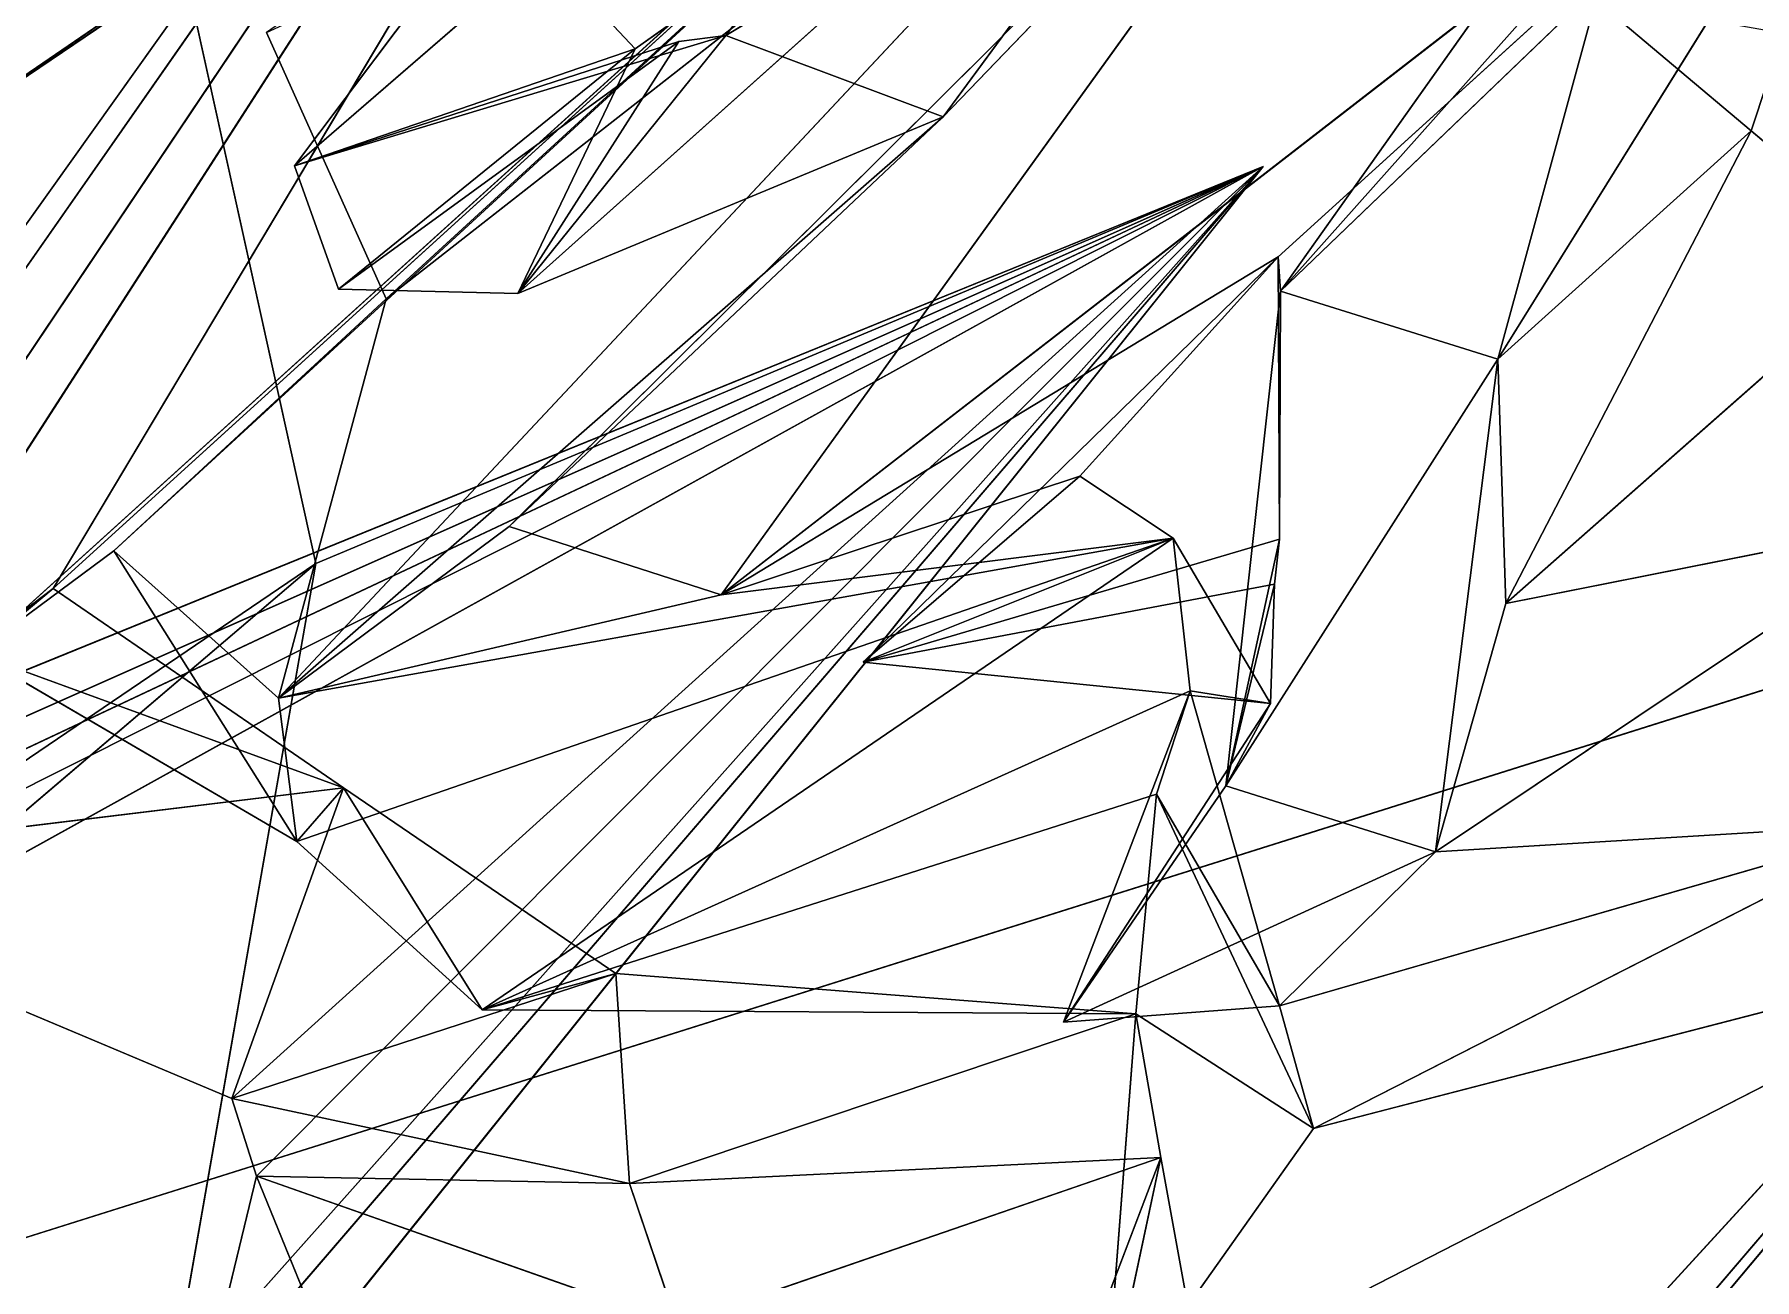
# Model space of a CAD drawing. Header units: metres. Extents: x -1625 to 2532, y -2992 to 3158.
# Drawn here: x -645.5 to -350, y -541 to -326.9 of the extents above; entities that cross this region are included whole.
import ezdxf

# ---------------------------------------------------------------- set-up
doc = ezdxf.new("R2010")
doc.units = ezdxf.units.M

msp = doc.modelspace()

# ---------------------------------------------------------------- linework, layer by layer
for p, q in [((-754.3924, -510.39792, -1826.8065), (-386.6817, 5.819992, -2182.8657)), ((-386.6817, 5.819992, -2182.8657), (-754.3924, -510.39792, -1826.8065)), ((-732.94684, -490.157, -1802.843), (-386.6817, 5.819992, -2182.8657)), ((-386.6817, 5.819992, -2182.8657), (-732.94684, -490.157, -1802.843)), ((-705.67596, -470.23233, -1766.3262), (-386.6817, 5.819992, -2182.8657)), ((-386.6817, 5.819992, -2182.8657), (-705.67596, -470.23233, -1766.3262)), ((-386.6817, 5.819992, -2182.8657), (-679.7692, -449.5497, -1846.6812)), ((-679.7692, -449.5497, -1846.6812), (-386.6817, 5.819992, -2182.8657)), ((-642.3112, -422.1806, -1799.8663), (-386.6817, 5.819992, -2182.8657)), ((-386.6817, 5.819992, -2182.8657), (-642.3112, -422.1806, -1799.8663)), ((-655.6849, -433.35483, -1724.5696), (-317.55072, -126.89401, -2204.5989)), ((-317.55072, -126.89401, -2204.5989), (-655.6849, -433.35483, -1724.5696)), ((-317.55072, -126.89401, -2204.5989), (-642.3112, -422.1806, -1799.8663)), ((-642.3112, -422.1806, -1799.8663), (-317.55072, -126.89401, -2204.5989)), ((-631.84503, -415.70422, -1709.3069), (-317.55072, -126.89401, -2204.5989)), ((-317.55072, -126.89401, -2204.5989), (-631.84503, -415.70422, -1709.3069)), ((-317.55072, -126.89401, -2204.5989), (-585.0822, -372.3759, -1746.974)), ((-585.0822, -372.3759, -1746.974), (-317.55072, -126.89401, -2204.5989)), ((-597.1761, -417.88934, -2135.6033), (-648.7154, -184.42957, -1774.6412)), ((-648.7154, -184.42957, -1774.6412), (-597.1761, -417.88934, -2135.6033)), ((-694.01764, -366.00903, -1536.6072), (-447.1667, -197.1784, -1937.3685)), ((-447.1667, -197.1784, -1937.3685), (-694.01764, -366.00903, -1536.6072)), ((-431.45068, -371.05356, -1647.1442), (-283.91467, -205.36885, -1836.0851)), ((-283.91467, -205.36885, -1836.0851), (-431.45068, -371.05356, -1647.1442)), ((-283.91467, -205.36885, -1836.0851), (-394.10004, -382.78897, -1628.9021)), ((-394.10004, -382.78897, -1628.9021), (-283.91467, -205.36885, -1836.0851)), ((-600.83826, -349.54257, -1611.453), (-436.16983, -206.97888, -1872.5095)), ((-436.16983, -206.97888, -1872.5095), (-600.83826, -349.54257, -1611.453)), ((-436.16983, -206.97888, -1872.5095), (-526.7453, -327.15753, -1677.7573)), ((-526.7453, -327.15753, -1677.7573), (-436.16983, -206.97888, -1872.5095)), ((-413.4378, -237.91306, -1944.9163), (-603.59, -441.02234, -1650.018)), ((-603.59, -441.02234, -1650.018), (-413.4378, -237.91306, -1944.9163)), ((-585.0822, -372.3759, -1746.974), (-413.4378, -237.91306, -1944.9163)), ((-413.4378, -237.91306, -1944.9163), (-585.0822, -372.3759, -1746.974)), ((-413.4378, -237.91306, -1944.9163), (-562.4452, -371.46835, -1642.3916)), ((-562.4452, -371.46835, -1642.3916), (-413.4378, -237.91306, -1944.9163)), ((-542.2812, -329.4244, -1697.8704), (-413.4378, -237.91306, -1944.9163)), ((-413.4378, -237.91306, -1944.9163), (-542.2812, -329.4244, -1697.8704)), ((-489.3775, -341.11002, -1741.177), (-413.4378, -237.91306, -1944.9163)), ((-413.4378, -237.91306, -1944.9163), (-489.3775, -341.11002, -1741.177)), ((-405.40753, -253.84174, -1804.47), (-563.9643, -411.52762, -1618.6436)), ((-563.9643, -411.52762, -1618.6436), (-405.40753, -253.84174, -1804.47)), ((-405.40753, -253.84174, -1804.47), (-563.9643, -411.52762, -1618.6436)), ((-563.9643, -411.52762, -1618.6436), (-405.40753, -253.84174, -1804.47)), ((-527.53107, -423.29745, -1627.8667), (-405.40753, -253.84174, -1804.47)), ((-405.40753, -253.84174, -1804.47), (-527.53107, -423.29745, -1627.8667)), ((-405.40753, -253.84174, -1804.47), (-526.7453, -327.15753, -1677.7573)), ((-526.7453, -327.15753, -1677.7573), (-405.40753, -253.84174, -1804.47)), ((-489.3775, -341.11002, -1741.177), (-405.40753, -253.84174, -1804.47)), ((-405.40753, -253.84174, -1804.47), (-489.3775, -341.11002, -1741.177)), ((-310.39355, -254.87238, -1877.9288), (-527.53107, -423.29745, -1627.8667)), ((-527.53107, -423.29745, -1627.8667), (-310.39355, -254.87238, -1877.9288)), ((-310.39355, -254.87238, -1877.9288), (-431.83252, -365.16562, -1716.0597)), ((-431.83252, -365.16562, -1716.0597), (-310.39355, -254.87238, -1877.9288)), ((-431.45068, -371.05356, -1647.1442), (-310.39355, -254.87238, -1877.9288)), ((-310.39355, -254.87238, -1877.9288), (-431.45068, -371.05356, -1647.1442)), ((-353.40308, -261.05545, -1774.5082), (-431.45068, -371.05356, -1647.1442)), ((-431.45068, -371.05356, -1647.1442), (-353.40308, -261.05545, -1774.5082)), ((-575.5809, -285.8658, -1697.5859), (-694.01764, -366.00903, -1536.6072)), ((-694.01764, -366.00903, -1536.6072), (-575.5809, -285.8658, -1697.5859)), ((-600.83826, -349.54257, -1611.453), (-566.4371, -303.76187, -1700.6316)), ((-566.4371, -303.76187, -1700.6316), (-600.83826, -349.54257, -1611.453)), ((-566.4371, -303.76187, -1700.6316), (-542.2812, -329.4244, -1697.8704)), ((-542.2812, -329.4244, -1697.8704), (-566.4371, -303.76187, -1700.6316)), ((-377.25336, -321.01263, -1578.1882), (-394.10004, -382.78897, -1628.9021)), ((-394.10004, -382.78897, -1628.9021), (-377.25336, -321.01263, -1578.1882)), ((-350.56592, -343.49997, -1572.2053), (-377.25336, -321.01263, -1578.1882)), ((-377.25336, -321.01263, -1578.1882), (-350.56592, -343.49997, -1572.2053)), ((-605.6639, -326.62503, -1737.384), (-585.0822, -372.3759, -1746.974)), ((-585.0822, -372.3759, -1746.974), (-605.6639, -326.62503, -1737.384)), ((-526.7453, -327.15753, -1677.7573), (-600.83826, -349.54257, -1611.453)), ((-600.83826, -349.54257, -1611.453), (-526.7453, -327.15753, -1677.7573)), ((-562.4452, -371.46835, -1642.3916), (-526.7453, -327.15753, -1677.7573)), ((-526.7453, -327.15753, -1677.7573), (-562.4452, -371.46835, -1642.3916)), ((-534.7751, -328.16327, -1692.3947), (-526.7453, -327.15753, -1677.7573)), ((-526.7453, -327.15753, -1677.7573), (-534.7751, -328.16327, -1692.3947)), ((-526.7453, -327.15753, -1677.7573), (-489.3775, -341.11002, -1741.177)), ((-489.3775, -341.11002, -1741.177), (-526.7453, -327.15753, -1677.7573)), ((-350.56592, -343.49997, -1572.2053), (-345.02612, -326.7191, -1560.2389)), ((-345.02612, -326.7191, -1560.2389), (-350.56592, -343.49997, -1572.2053)), ((-600.83826, -349.54257, -1611.453), (-534.7751, -328.16327, -1692.3947)), ((-534.7751, -328.16327, -1692.3947), (-600.83826, -349.54257, -1611.453)), ((-542.2812, -329.4244, -1697.8704), (-600.83826, -349.54257, -1611.453)), ((-600.83826, -349.54257, -1611.453), (-542.2812, -329.4244, -1697.8704)), ((-593.28436, -370.74667, -1608.2278), (-534.7751, -328.16327, -1692.3947)), ((-534.7751, -328.16327, -1692.3947), (-593.28436, -370.74667, -1608.2278)), ((-542.2812, -329.4244, -1697.8704), (-593.28436, -370.74667, -1608.2278)), ((-593.28436, -370.74667, -1608.2278), (-542.2812, -329.4244, -1697.8704)), ((-534.7751, -328.16327, -1692.3947), (-562.4452, -371.46835, -1642.3916)), ((-562.4452, -371.46835, -1642.3916), (-534.7751, -328.16327, -1692.3947)), ((-562.4452, -371.46835, -1642.3916), (-542.2812, -329.4244, -1697.8704)), ((-542.2812, -329.4244, -1697.8704), (-562.4452, -371.46835, -1642.3916)), ((-489.3775, -341.11002, -1741.177), (-603.59, -441.02234, -1650.018)), ((-603.59, -441.02234, -1650.018), (-489.3775, -341.11002, -1741.177)), ((-563.9643, -411.52762, -1618.6436), (-489.3775, -341.11002, -1741.177)), ((-489.3775, -341.11002, -1741.177), (-563.9643, -411.52762, -1618.6436)), ((-562.4452, -371.46835, -1642.3916), (-489.3775, -341.11002, -1741.177)), ((-489.3775, -341.11002, -1741.177), (-562.4452, -371.46835, -1642.3916)), ((-350.56592, -343.49997, -1572.2053), (-394.10004, -382.78897, -1628.9021)), ((-394.10004, -382.78897, -1628.9021), (-350.56592, -343.49997, -1572.2053)), ((-392.71173, -424.77994, -1550.5337), (-350.56592, -343.49997, -1572.2053)), ((-350.56592, -343.49997, -1572.2053), (-392.71173, -424.77994, -1550.5337)), ((-350.56592, -343.49997, -1572.2053), (-325.01053, -365.06387, -1566.4912)), ((-325.01053, -365.06387, -1566.4912), (-350.56592, -343.49997, -1572.2053)), ((-434.38934, -349.6583, -2184.3938), (-773.13336, -537.3729, -1825.5365)), ((-773.13336, -537.3729, -1825.5365), (-434.38934, -349.6583, -2184.3938)), ((-754.3924, -510.39792, -1826.8065), (-434.38934, -349.6583, -2184.3938)), ((-434.38934, -349.6583, -2184.3938), (-754.3924, -510.39792, -1826.8065)), ((-732.94684, -490.157, -1802.843), (-434.38934, -349.6583, -2184.3938)), ((-434.38934, -349.6583, -2184.3938), (-732.94684, -490.157, -1802.843)), ((-434.38934, -349.6583, -2184.3938), (-705.67596, -470.23233, -1766.3262)), ((-705.67596, -470.23233, -1766.3262), (-434.38934, -349.6583, -2184.3938)), ((-434.38934, -349.6583, -2184.3938), (-679.7692, -449.5497, -1846.6812)), ((-679.7692, -449.5497, -1846.6812), (-434.38934, -349.6583, -2184.3938)), ((-434.38934, -349.6583, -2184.3938), (-627.3775, -590.355, -1883.265)), ((-627.3775, -590.355, -1883.265), (-434.38934, -349.6583, -2184.3938)), ((-434.38934, -349.6583, -2184.3938), (-624.0235, -570.2533, -1862.098)), ((-624.0235, -570.2533, -1862.098), (-434.38934, -349.6583, -2184.3938)), ((-614.22424, -551.60425, -1846.4481), (-434.38934, -349.6583, -2184.3938)), ((-434.38934, -349.6583, -2184.3938), (-614.22424, -551.60425, -1846.4481)), ((-611.5849, -509.83078, -1814.9054), (-434.38934, -349.6583, -2184.3938)), ((-434.38934, -349.6583, -2184.3938), (-611.5849, -509.83078, -1814.9054)), ((-434.38934, -349.6583, -2184.3938), (-607.3321, -523.2245, -1836.7606)), ((-607.3321, -523.2245, -1836.7606), (-434.38934, -349.6583, -2184.3938)), ((-593.28436, -370.74667, -1608.2278), (-600.83826, -349.54257, -1611.453)), ((-600.83826, -349.54257, -1611.453), (-593.28436, -370.74667, -1608.2278)), ((-597.1761, -417.88934, -2135.6033), (-434.38934, -349.6583, -2184.3938)), ((-434.38934, -349.6583, -2184.3938), (-597.1761, -417.88934, -2135.6033)), ((-527.53107, -423.29745, -1627.8667), (-431.83252, -365.16562, -1716.0597)), ((-431.83252, -365.16562, -1716.0597), (-527.53107, -423.29745, -1627.8667)), ((-431.83252, -365.16562, -1716.0597), (-503.13684, -434.85596, -1617.8995)), ((-503.13684, -434.85596, -1617.8995), (-431.83252, -365.16562, -1716.0597)), ((-465.8825, -402.87622, -1685.2811), (-431.83252, -365.16562, -1716.0597)), ((-431.83252, -365.16562, -1716.0597), (-465.8825, -402.87622, -1685.2811)), ((-431.59964, -413.72794, -1668.5775), (-431.83252, -365.16562, -1716.0597)), ((-431.83252, -365.16562, -1716.0597), (-431.45068, -371.05356, -1647.1442)), ((-431.83252, -365.16562, -1716.0597), (-431.59964, -413.72794, -1668.5775)), ((-431.45068, -371.05356, -1647.1442), (-431.83252, -365.16562, -1716.0597)), ((-325.01053, -365.06387, -1566.4912), (-392.71173, -424.77994, -1550.5337)), ((-392.71173, -424.77994, -1550.5337), (-325.01053, -365.06387, -1566.4912)), ((-593.28436, -370.74667, -1608.2278), (-562.4452, -371.46835, -1642.3916)), ((-562.4452, -371.46835, -1642.3916), (-593.28436, -370.74667, -1608.2278)), ((-431.45068, -371.05356, -1647.1442), (-440.79688, -456.1204, -1588.2915)), ((-440.79688, -456.1204, -1588.2915), (-431.45068, -371.05356, -1647.1442)), ((-431.59964, -413.72794, -1668.5775), (-431.45068, -371.05356, -1647.1442)), ((-431.45068, -371.05356, -1647.1442), (-431.59964, -413.72794, -1668.5775)), ((-394.10004, -382.78897, -1628.9021), (-431.45068, -371.05356, -1647.1442)), ((-431.45068, -371.05356, -1647.1442), (-394.10004, -382.78897, -1628.9021)), ((-631.84503, -415.70422, -1709.3069), (-585.0822, -372.3759, -1746.974)), ((-585.0822, -372.3759, -1746.974), (-631.84503, -415.70422, -1709.3069)), ((-585.0822, -372.3759, -1746.974), (-603.59, -441.02234, -1650.018)), ((-603.59, -441.02234, -1650.018), (-585.0822, -372.3759, -1746.974)), ((-440.79688, -456.1204, -1588.2915), (-394.10004, -382.78897, -1628.9021)), ((-394.10004, -382.78897, -1628.9021), (-440.79688, -456.1204, -1588.2915)), ((-394.10004, -382.78897, -1628.9021), (-404.81662, -467.44046, -1570.7263)), ((-404.81662, -467.44046, -1570.7263), (-394.10004, -382.78897, -1628.9021)), ((-394.10004, -382.78897, -1628.9021), (-392.71173, -424.77994, -1550.5337)), ((-392.71173, -424.77994, -1550.5337), (-394.10004, -382.78897, -1628.9021)), ((-465.8825, -402.87622, -1685.2811), (-527.53107, -423.29745, -1627.8667)), ((-527.53107, -423.29745, -1627.8667), (-465.8825, -402.87622, -1685.2811)), ((-503.13684, -434.85596, -1617.8995), (-465.8825, -402.87622, -1685.2811)), ((-465.8825, -402.87622, -1685.2811), (-503.13684, -434.85596, -1617.8995)), ((-465.8825, -402.87622, -1685.2811), (-449.88187, -413.55414, -1751.9048)), ((-449.88187, -413.55414, -1751.9048), (-465.8825, -402.87622, -1685.2811)), ((-1624.8713, -1918.2601, -4967.998), (-239.23059, -405.18756, -3317.0347)), ((-239.23059, -405.18756, -3317.0347), (-1624.8713, -1918.2601, -4967.998)), ((-783.67096, -576.8059, -1878.9098), (-239.23059, -405.18756, -3317.0347)), ((-239.23059, -405.18756, -3317.0347), (-783.67096, -576.8059, -1878.9098)), ((-239.23059, -405.18756, -3317.0347), (-579.5891, -803.52527, -1833.6804)), ((-579.5891, -803.52527, -1833.6804), (-239.23059, -405.18756, -3317.0347)), ((-496.25128, -712.39404, -2002.87), (-239.23059, -405.18756, -3317.0347)), ((-239.23059, -405.18756, -3317.0347), (-496.25128, -712.39404, -2002.87)), ((-319.20264, -410.13782, -1585.2793), (-404.81662, -467.44046, -1570.7263)), ((-404.81662, -467.44046, -1570.7263), (-319.20264, -410.13782, -1585.2793)), ((-319.20264, -410.13782, -1585.2793), (-392.71173, -424.77994, -1550.5337)), ((-392.71173, -424.77994, -1550.5337), (-319.20264, -410.13782, -1585.2793)), ((-603.59, -441.02234, -1650.018), (-563.9643, -411.52762, -1618.6436)), ((-563.9643, -411.52762, -1618.6436), (-603.59, -441.02234, -1650.018)), ((-449.88187, -413.55414, -1751.9048), (-603.59, -441.02234, -1650.018)), ((-603.59, -441.02234, -1650.018), (-449.88187, -413.55414, -1751.9048)), ((-449.88187, -413.55414, -1751.9048), (-600.4031, -465.65488, -1660.2771)), ((-600.4031, -465.65488, -1660.2771), (-449.88187, -413.55414, -1751.9048)), ((-568.5634, -494.60965, -1698.9603), (-449.88187, -413.55414, -1751.9048)), ((-449.88187, -413.55414, -1751.9048), (-568.5634, -494.60965, -1698.9603)), ((-563.9643, -411.52762, -1618.6436), (-527.53107, -423.29745, -1627.8667)), ((-527.53107, -423.29745, -1627.8667), (-563.9643, -411.52762, -1618.6436)), ((-527.53107, -423.29745, -1627.8667), (-449.88187, -413.55414, -1751.9048)), ((-449.88187, -413.55414, -1751.9048), (-527.53107, -423.29745, -1627.8667)), ((-449.88187, -413.55414, -1751.9048), (-503.13684, -434.85596, -1617.8995)), ((-503.13684, -434.85596, -1617.8995), (-449.88187, -413.55414, -1751.9048)), ((-503.13684, -434.85596, -1617.8995), (-431.59964, -413.72794, -1668.5775)), ((-431.59964, -413.72794, -1668.5775), (-503.13684, -434.85596, -1617.8995)), ((-449.88187, -413.55414, -1751.9048), (-446.93323, -439.8016, -1763.1251)), ((-433.11902, -441.97446, -1683.6815), (-449.88187, -413.55414, -1751.9048)), ((-446.93323, -439.8016, -1763.1251), (-449.88187, -413.55414, -1751.9048)), ((-449.88187, -413.55414, -1751.9048), (-433.11902, -441.97446, -1683.6815)), ((-440.79688, -456.1204, -1588.2915), (-431.59964, -413.72794, -1668.5775)), ((-431.59964, -413.72794, -1668.5775), (-440.79688, -456.1204, -1588.2915)), ((-431.59964, -413.72794, -1668.5775), (-432.46356, -421.41086, -1672.9767)), ((-432.46356, -421.41086, -1672.9767), (-431.59964, -413.72794, -1668.5775)), ((-655.6849, -433.35483, -1724.5696), (-631.84503, -415.70422, -1709.3069)), ((-631.84503, -415.70422, -1709.3069), (-655.6849, -433.35483, -1724.5696)), ((-603.59, -441.02234, -1650.018), (-631.84503, -415.70422, -1709.3069)), ((-600.4031, -465.65488, -1660.2771), (-631.84503, -415.70422, -1709.3069)), ((-631.84503, -415.70422, -1709.3069), (-603.59, -441.02234, -1650.018)), ((-631.84503, -415.70422, -1709.3069), (-600.4031, -465.65488, -1660.2771)), ((-783.67096, -576.8059, -1878.9098), (-597.1761, -417.88934, -2135.6033)), ((-597.1761, -417.88934, -2135.6033), (-783.67096, -576.8059, -1878.9098)), ((-773.13336, -537.3729, -1825.5365), (-597.1761, -417.88934, -2135.6033)), ((-597.1761, -417.88934, -2135.6033), (-773.13336, -537.3729, -1825.5365)), ((-597.1761, -417.88934, -2135.6033), (-627.3775, -590.355, -1883.265)), ((-627.3775, -590.355, -1883.265), (-597.1761, -417.88934, -2135.6033)), ((-705.67596, -470.23233, -1766.3262), (-642.3112, -422.1806, -1799.8663)), ((-642.3112, -422.1806, -1799.8663), (-705.67596, -470.23233, -1766.3262)), ((-642.3112, -422.1806, -1799.8663), (-655.6849, -433.35483, -1724.5696)), ((-655.6849, -433.35483, -1724.5696), (-642.3112, -422.1806, -1799.8663)), ((-592.4336, -456.42062, -1820.5964), (-642.3112, -422.1806, -1799.8663)), ((-642.3112, -422.1806, -1799.8663), (-592.4336, -456.42062, -1820.5964)), ((-432.46356, -421.41086, -1672.9767), (-503.13684, -434.85596, -1617.8995)), ((-503.13684, -434.85596, -1617.8995), (-432.46356, -421.41086, -1672.9767)), ((-440.79688, -456.1204, -1588.2915), (-432.46356, -421.41086, -1672.9767)), ((-432.46356, -421.41086, -1672.9767), (-440.79688, -456.1204, -1588.2915)), ((-432.46356, -421.41086, -1672.9767), (-433.11902, -441.97446, -1683.6815)), ((-433.11902, -441.97446, -1683.6815), (-432.46356, -421.41086, -1672.9767)), ((-603.59, -441.02234, -1650.018), (-527.53107, -423.29745, -1627.8667)), ((-527.53107, -423.29745, -1627.8667), (-603.59, -441.02234, -1650.018)), ((-404.81662, -467.44046, -1570.7263), (-392.71173, -424.77994, -1550.5337)), ((-392.71173, -424.77994, -1550.5337), (-404.81662, -467.44046, -1570.7263)), ((-655.6849, -433.35483, -1724.5696), (-592.4336, -456.42062, -1820.5964)), ((-655.6849, -433.35483, -1724.5696), (-600.4031, -465.65488, -1660.2771)), ((-592.4336, -456.42062, -1820.5964), (-655.6849, -433.35483, -1724.5696)), ((-600.4031, -465.65488, -1660.2771), (-655.6849, -433.35483, -1724.5696)), ((-433.11902, -441.97446, -1683.6815), (-503.13684, -434.85596, -1617.8995)), ((-503.13684, -434.85596, -1617.8995), (-433.11902, -441.97446, -1683.6815)), ((-446.93323, -439.8016, -1763.1251), (-568.5634, -494.60965, -1698.9603)), ((-568.5634, -494.60965, -1698.9603), (-446.93323, -439.8016, -1763.1251)), ((-446.93323, -439.8016, -1763.1251), (-468.72314, -496.7325, -1635.5751)), ((-468.72314, -496.7325, -1635.5751), (-446.93323, -439.8016, -1763.1251)), ((-452.74182, -457.51273, -1775.7301), (-446.93323, -439.8016, -1763.1251)), ((-446.93323, -439.8016, -1763.1251), (-452.74182, -457.51273, -1775.7301)), ((-446.93323, -439.8016, -1763.1251), (-431.61133, -493.91776, -1699.7288)), ((-433.11902, -441.97446, -1683.6815), (-446.93323, -439.8016, -1763.1251)), ((-431.61133, -493.91776, -1699.7288), (-446.93323, -439.8016, -1763.1251)), ((-446.93323, -439.8016, -1763.1251), (-433.11902, -441.97446, -1683.6815)), ((-603.59, -441.02234, -1650.018), (-600.4031, -465.65488, -1660.2771)), ((-600.4031, -465.65488, -1660.2771), (-603.59, -441.02234, -1650.018)), ((-468.72314, -496.7325, -1635.5751), (-433.11902, -441.97446, -1683.6815)), ((-433.11902, -441.97446, -1683.6815), (-468.72314, -496.7325, -1635.5751)), ((-440.79688, -456.1204, -1588.2915), (-433.11902, -441.97446, -1683.6815)), ((-433.11902, -441.97446, -1683.6815), (-440.79688, -456.1204, -1588.2915)), ((-592.4336, -456.42062, -1820.5964), (-705.67596, -470.23233, -1766.3262)), ((-705.67596, -470.23233, -1766.3262), (-592.4336, -456.42062, -1820.5964)), ((-611.5849, -509.83078, -1814.9054), (-592.4336, -456.42062, -1820.5964)), ((-592.4336, -456.42062, -1820.5964), (-611.5849, -509.83078, -1814.9054)), ((-600.4031, -465.65488, -1660.2771), (-592.4336, -456.42062, -1820.5964)), ((-592.4336, -456.42062, -1820.5964), (-600.4031, -465.65488, -1660.2771)), ((-592.4336, -456.42062, -1820.5964), (-545.6469, -488.33298, -1779.4972)), ((-568.5634, -494.60965, -1698.9603), (-592.4336, -456.42062, -1820.5964)), ((-545.6469, -488.33298, -1779.4972), (-592.4336, -456.42062, -1820.5964)), ((-592.4336, -456.42062, -1820.5964), (-568.5634, -494.60965, -1698.9603)), ((-568.5634, -494.60965, -1698.9603), (-452.74182, -457.51273, -1775.7301)), ((-452.74182, -457.51273, -1775.7301), (-568.5634, -494.60965, -1698.9603)), ((-468.72314, -496.7325, -1635.5751), (-440.79688, -456.1204, -1588.2915)), ((-440.79688, -456.1204, -1588.2915), (-468.72314, -496.7325, -1635.5751)), ((-456.28558, -495.3121, -1796.9172), (-452.74182, -457.51273, -1775.7301)), ((-452.74182, -457.51273, -1775.7301), (-456.28558, -495.3121, -1796.9172)), ((-431.61133, -493.91776, -1699.7288), (-452.74182, -457.51273, -1775.7301)), ((-425.73212, -515.0188, -1715.4354), (-452.74182, -457.51273, -1775.7301)), ((-452.74182, -457.51273, -1775.7301), (-431.61133, -493.91776, -1699.7288)), ((-452.74182, -457.51273, -1775.7301), (-425.73212, -515.0188, -1715.4354)), ((-404.81662, -467.44046, -1570.7263), (-440.79688, -456.1204, -1588.2915)), ((-440.79688, -456.1204, -1588.2915), (-404.81662, -467.44046, -1570.7263)), ((-322.85455, -462.4778, -1622.7578), (-431.61133, -493.91776, -1699.7288)), ((-431.61133, -493.91776, -1699.7288), (-322.85455, -462.4778, -1622.7578)), ((-322.85455, -462.4778, -1622.7578), (-425.73212, -515.0188, -1715.4354)), ((-425.73212, -515.0188, -1715.4354), (-322.85455, -462.4778, -1622.7578)), ((-404.81662, -467.44046, -1570.7263), (-322.85455, -462.4778, -1622.7578)), ((-322.85455, -462.4778, -1622.7578), (-404.81662, -467.44046, -1570.7263)), ((-600.4031, -465.65488, -1660.2771), (-568.5634, -494.60965, -1698.9603)), ((-568.5634, -494.60965, -1698.9603), (-600.4031, -465.65488, -1660.2771)), ((-468.72314, -496.7325, -1635.5751), (-404.81662, -467.44046, -1570.7263)), ((-404.81662, -467.44046, -1570.7263), (-468.72314, -496.7325, -1635.5751)), ((-431.61133, -493.91776, -1699.7288), (-404.81662, -467.44046, -1570.7263)), ((-404.81662, -467.44046, -1570.7263), (-431.61133, -493.91776, -1699.7288)), ((-705.67596, -470.23233, -1766.3262), (-611.5849, -509.83078, -1814.9054)), ((-611.5849, -509.83078, -1814.9054), (-705.67596, -470.23233, -1766.3262)), ((-298.3412, -481.97305, -1616.6821), (-461.7243, -565.80054, -1665.5913)), ((-461.7243, -565.80054, -1665.5913), (-298.3412, -481.97305, -1616.6821)), ((-425.73212, -515.0188, -1715.4354), (-298.3412, -481.97305, -1616.6821)), ((-298.3412, -481.97305, -1616.6821), (-425.73212, -515.0188, -1715.4354)), ((-545.6469, -488.33298, -1779.4972), (-611.5849, -509.83078, -1814.9054)), ((-611.5849, -509.83078, -1814.9054), (-545.6469, -488.33298, -1779.4972)), ((-568.5634, -494.60965, -1698.9603), (-545.6469, -488.33298, -1779.4972)), ((-545.6469, -488.33298, -1779.4972), (-568.5634, -494.60965, -1698.9603)), ((-545.6469, -488.33298, -1779.4972), (-543.24615, -524.4645, -1787.062)), ((-456.28558, -495.3121, -1796.9172), (-545.6469, -488.33298, -1779.4972)), ((-545.6469, -488.33298, -1779.4972), (-456.28558, -495.3121, -1796.9172)), ((-543.24615, -524.4645, -1787.062), (-545.6469, -488.33298, -1779.4972)), ((-568.5634, -494.60965, -1698.9603), (-456.28558, -495.3121, -1796.9172)), ((-456.28558, -495.3121, -1796.9172), (-568.5634, -494.60965, -1698.9603)), ((-456.28558, -495.3121, -1796.9172), (-543.24615, -524.4645, -1787.062)), ((-543.24615, -524.4645, -1787.062), (-456.28558, -495.3121, -1796.9172)), ((-431.61133, -493.91776, -1699.7288), (-468.72314, -496.7325, -1635.5751)), ((-468.72314, -496.7325, -1635.5751), (-431.61133, -493.91776, -1699.7288)), ((-456.28558, -495.3121, -1796.9172), (-461.7243, -565.80054, -1665.5913)), ((-461.7243, -565.80054, -1665.5913), (-456.28558, -495.3121, -1796.9172)), ((-451.99704, -519.9829, -1806.4844), (-456.28558, -495.3121, -1796.9172)), ((-425.73212, -515.0188, -1715.4354), (-456.28558, -495.3121, -1796.9172)), ((-456.28558, -495.3121, -1796.9172), (-451.99704, -519.9829, -1806.4844)), ((-456.28558, -495.3121, -1796.9172), (-425.73212, -515.0188, -1715.4354)), ((-431.61133, -493.91776, -1699.7288), (-425.73212, -515.0188, -1715.4354)), ((-425.73212, -515.0188, -1715.4354), (-431.61133, -493.91776, -1699.7288)), ((-607.3321, -523.2245, -1836.7606), (-611.5849, -509.83078, -1814.9054)), ((-611.5849, -509.83078, -1814.9054), (-543.24615, -524.4645, -1787.062)), ((-611.5849, -509.83078, -1814.9054), (-607.3321, -523.2245, -1836.7606)), ((-543.24615, -524.4645, -1787.062), (-611.5849, -509.83078, -1814.9054)), ((-425.73212, -515.0188, -1715.4354), (-461.7243, -565.80054, -1665.5913)), ((-461.7243, -565.80054, -1665.5913), (-425.73212, -515.0188, -1715.4354)), ((-543.24615, -524.4645, -1787.062), (-451.99704, -519.9829, -1806.4844)), ((-451.99704, -519.9829, -1806.4844), (-543.24615, -524.4645, -1787.062)), ((-451.99704, -519.9829, -1806.4844), (-535.10284, -548.65735, -1802.8531)), ((-535.10284, -548.65735, -1802.8531), (-451.99704, -519.9829, -1806.4844)), ((-451.99704, -519.9829, -1806.4844), (-489.9178, -619.5093, -1630.0803)), ((-489.9178, -619.5093, -1630.0803), (-451.99704, -519.9829, -1806.4844)), ((-461.7243, -565.80054, -1665.5913), (-451.99704, -519.9829, -1806.4844)), ((-451.99704, -519.9829, -1806.4844), (-461.7243, -565.80054, -1665.5913)), ((-447.49927, -544.5847, -1815.8821), (-451.99704, -519.9829, -1806.4844)), ((-451.99704, -519.9829, -1806.4844), (-447.49927, -544.5847, -1815.8821)), ((-607.3321, -523.2245, -1836.7606), (-614.22424, -551.60425, -1846.4481)), ((-614.22424, -551.60425, -1846.4481), (-607.3321, -523.2245, -1836.7606)), ((-587.58466, -571.72876, -1848.2657), (-607.3321, -523.2245, -1836.7606)), ((-607.3321, -523.2245, -1836.7606), (-535.10284, -548.65735, -1802.8531)), ((-543.24615, -524.4645, -1787.062), (-607.3321, -523.2245, -1836.7606)), ((-607.3321, -523.2245, -1836.7606), (-587.58466, -571.72876, -1848.2657)), ((-535.10284, -548.65735, -1802.8531), (-607.3321, -523.2245, -1836.7606)), ((-607.3321, -523.2245, -1836.7606), (-543.24615, -524.4645, -1787.062)), ((-535.10284, -548.65735, -1802.8531), (-543.24615, -524.4645, -1787.062)), ((-543.24615, -524.4645, -1787.062), (-535.10284, -548.65735, -1802.8531))]:
    msp.add_line(p, q)
for points in [[(-1624.8713, -1918.2601, -4967.998), (453.58978, 3157.6145, -1088.42), (-239.23059, 1465.6564, -2381.6125), (-239.23048, 1465.6565, -2381.6125)], [(-1624.8713, -1918.2601, -4967.998), (-239.23059, 1465.6564, -2381.6125), (-239.23059, -405.18756, -3317.0347), (-239.23048, -405.18747, -3317.0347)], [(-783.67096, -576.8059, -1878.9098), (-239.23059, 1465.6564, -2381.6125), (-648.7154, -184.42957, -1774.6412), (-648.7153, -184.42946, -1774.6411)], [(-239.23059, -405.18756, -3317.0347), (-239.23059, 1465.6564, -2381.6125), (-783.67096, -576.8059, -1878.9098), (-783.67084, -576.8058, -1878.9097)], [(-386.6817, 5.819992, -2182.8657), (-732.94684, -490.157, -1802.843), (-754.3924, -510.39792, -1826.8065), (-754.3923, -510.39783, -1826.8064)], [(-648.7154, -184.42957, -1774.6412), (-386.6817, 5.819992, -2182.8657), (-754.3924, -510.39792, -1826.8065), (-754.3923, -510.39783, -1826.8064)], [(-386.6817, 5.819992, -2182.8657), (-679.7692, -449.5497, -1846.6812), (-732.94684, -490.157, -1802.843), (-732.9467, -490.15692, -1802.8429)], [(-642.3112, -422.1806, -1799.8663), (-705.67596, -470.23233, -1766.3262), (-386.6817, 5.819992, -2182.8657), (-386.6816, 5.820092, -2182.8657)], [(-705.67596, -470.23233, -1766.3262), (-679.7692, -449.5497, -1846.6812), (-386.6817, 5.819992, -2182.8657), (-386.6816, 5.820092, -2182.8657)], [(-642.3112, -422.1806, -1799.8663), (-386.6817, 5.819992, -2182.8657), (-317.55072, -126.89401, -2204.5989), (-317.55063, -126.89391, -2204.5989)], [(-631.84503, -415.70422, -1709.3069), (-655.6849, -433.35483, -1724.5696), (-317.55072, -126.89401, -2204.5989), (-317.55063, -126.89391, -2204.5989)], [(-655.6849, -433.35483, -1724.5696), (-642.3112, -422.1806, -1799.8663), (-317.55072, -126.89401, -2204.5989), (-317.55063, -126.89391, -2204.5989)], [(-585.0822, -372.3759, -1746.974), (-631.84503, -415.70422, -1709.3069), (-317.55072, -126.89401, -2204.5989), (-317.55063, -126.89391, -2204.5989)], [(-605.6639, -326.62503, -1737.384), (-585.0822, -372.3759, -1746.974), (-317.55072, -126.89401, -2204.5989), (-317.55063, -126.89391, -2204.5989)], [(-597.1761, -417.88934, -2135.6033), (-783.67096, -576.8059, -1878.9098), (-648.7154, -184.42957, -1774.6412), (-648.7153, -184.42946, -1774.6411)], [(-597.1761, -417.88934, -2135.6033), (-648.7154, -184.42957, -1774.6412), (-773.13336, -537.3729, -1825.5365), (-773.13324, -537.3728, -1825.5364)], [(-694.01764, -366.00903, -1536.6072), (-575.5809, -285.8658, -1697.5859), (-447.1667, -197.1784, -1937.3685), (-447.1666, -197.1783, -1937.3684)], [(-694.01764, -366.00903, -1536.6072), (-447.1667, -197.1784, -1937.3685), (-570.27325, -237.90332, -1741.7916), (-570.27313, -237.90321, -1741.7915)], [(-283.91467, -205.36885, -1836.0851), (-394.10004, -382.78897, -1628.9021), (-431.45068, -371.05356, -1647.1442), (-431.4506, -371.05347, -1647.144)], [(-353.40308, -261.05545, -1774.5082), (-283.91467, -205.36885, -1836.0851), (-431.45068, -371.05356, -1647.1442), (-431.4506, -371.05347, -1647.144)], [(-377.25336, -321.01263, -1578.1882), (-394.10004, -382.78897, -1628.9021), (-283.91467, -205.36885, -1836.0851), (-283.91458, -205.36874, -1836.085)], [(-600.83826, -349.54257, -1611.453), (-436.16983, -206.97888, -1872.5095), (-526.7453, -327.15753, -1677.7573), (-526.7452, -327.15744, -1677.7572)], [(-566.4371, -303.76187, -1700.6316), (-436.16983, -206.97888, -1872.5095), (-600.83826, -349.54257, -1611.453), (-600.83813, -349.54248, -1611.4529)], [(-436.16983, -206.97888, -1872.5095), (-405.40753, -253.84174, -1804.47), (-526.7453, -327.15753, -1677.7573), (-526.7452, -327.15744, -1677.7572)], [(-694.01764, -366.00903, -1536.6072), (-570.27325, -237.90332, -1741.7916), (-542.96045, -219.51605, -1759.7258), (-542.9603, -219.51595, -1759.7257)], [(-694.01764, -366.00903, -1536.6072), (-542.96045, -219.51605, -1759.7258), (-575.5809, -285.8658, -1697.5859), (-575.58075, -285.86572, -1697.5858)], [(-585.0822, -372.3759, -1746.974), (-605.6639, -326.62503, -1737.384), (-413.4378, -237.91306, -1944.9163), (-413.4377, -237.91295, -1944.9161)], [(-585.0822, -372.3759, -1746.974), (-413.4378, -237.91306, -1944.9163), (-603.59, -441.02234, -1650.018), (-603.5899, -441.02225, -1650.0178)], [(-603.59, -441.02234, -1650.018), (-413.4378, -237.91306, -1944.9163), (-489.3775, -341.11002, -1741.177), (-489.3774, -341.10992, -1741.1769)], [(-542.2812, -329.4244, -1697.8704), (-413.4378, -237.91306, -1944.9163), (-566.4371, -303.76187, -1700.6316), (-566.43695, -303.76178, -1700.6315)], [(-542.2812, -329.4244, -1697.8704), (-562.4452, -371.46835, -1642.3916), (-413.4378, -237.91306, -1944.9163), (-413.4377, -237.91295, -1944.9161)], [(-413.4378, -237.91306, -1944.9163), (-562.4452, -371.46835, -1642.3916), (-489.3775, -341.11002, -1741.177), (-489.3774, -341.10992, -1741.1769)], [(-563.9643, -411.52762, -1618.6436), (-489.3775, -341.11002, -1741.177), (-405.40753, -253.84174, -1804.47), (-405.40744, -253.84163, -1804.4698)], [(-405.40753, -253.84174, -1804.47), (-563.9643, -411.52762, -1618.6436), (-405.40753, -253.84174, -1804.47), (-405.40744, -253.84163, -1804.4698)], [(-405.40753, -253.84174, -1804.47), (-527.53107, -423.29745, -1627.8667), (-563.9643, -411.52762, -1618.6436), (-563.9642, -411.52753, -1618.6434)], [(-310.39355, -254.87238, -1877.9288), (-527.53107, -423.29745, -1627.8667), (-405.40753, -253.84174, -1804.47), (-405.40744, -253.84163, -1804.4698)], [(-405.40753, -253.84174, -1804.47), (-489.3775, -341.11002, -1741.177), (-526.7453, -327.15753, -1677.7573), (-526.7452, -327.15744, -1677.7572)], [(-527.53107, -423.29745, -1627.8667), (-310.39355, -254.87238, -1877.9288), (-431.83252, -365.16562, -1716.0597), (-431.83243, -365.16553, -1716.0596)], [(-310.39355, -254.87238, -1877.9288), (-431.45068, -371.05356, -1647.1442), (-431.83252, -365.16562, -1716.0597), (-431.83243, -365.16553, -1716.0596)], [(-310.39355, -254.87238, -1877.9288), (-353.40308, -261.05545, -1774.5082), (-431.45068, -371.05356, -1647.1442), (-431.4506, -371.05347, -1647.144)], [(-542.2812, -329.4244, -1697.8704), (-566.4371, -303.76187, -1700.6316), (-600.83826, -349.54257, -1611.453), (-600.83813, -349.54248, -1611.4529)], [(-350.56592, -343.49997, -1572.2053), (-394.10004, -382.78897, -1628.9021), (-377.25336, -321.01263, -1578.1882), (-377.25327, -321.01254, -1578.1881)], [(-345.02612, -326.7191, -1560.2389), (-350.56592, -343.49997, -1572.2053), (-377.25336, -321.01263, -1578.1882), (-377.25327, -321.01254, -1578.1881)], [(-534.7751, -328.16327, -1692.3947), (-600.83826, -349.54257, -1611.453), (-526.7453, -327.15753, -1677.7573), (-526.7452, -327.15744, -1677.7572)], [(-489.3775, -341.11002, -1741.177), (-562.4452, -371.46835, -1642.3916), (-526.7453, -327.15753, -1677.7573), (-526.7452, -327.15744, -1677.7572)], [(-562.4452, -371.46835, -1642.3916), (-534.7751, -328.16327, -1692.3947), (-526.7453, -327.15753, -1677.7573), (-526.7452, -327.15744, -1677.7572)], [(-345.02612, -326.7191, -1560.2389), (-325.01053, -365.06387, -1566.4912), (-350.56592, -343.49997, -1572.2053), (-350.56583, -343.49988, -1572.2052)], [(-593.28436, -370.74667, -1608.2278), (-600.83826, -349.54257, -1611.453), (-534.7751, -328.16327, -1692.3947), (-534.77496, -328.16318, -1692.3945)], [(-593.28436, -370.74667, -1608.2278), (-542.2812, -329.4244, -1697.8704), (-600.83826, -349.54257, -1611.453), (-600.83813, -349.54248, -1611.4529)], [(-534.7751, -328.16327, -1692.3947), (-562.4452, -371.46835, -1642.3916), (-593.28436, -370.74667, -1608.2278), (-593.28424, -370.74658, -1608.2277)], [(-562.4452, -371.46835, -1642.3916), (-542.2812, -329.4244, -1697.8704), (-593.28436, -370.74667, -1608.2278), (-593.28424, -370.74658, -1608.2277)], [(-603.59, -441.02234, -1650.018), (-489.3775, -341.11002, -1741.177), (-563.9643, -411.52762, -1618.6436), (-563.9642, -411.52753, -1618.6434)], [(-394.10004, -382.78897, -1628.9021), (-350.56592, -343.49997, -1572.2053), (-392.71173, -424.77994, -1550.5337), (-392.71164, -424.77985, -1550.5336)], [(-392.71173, -424.77994, -1550.5337), (-350.56592, -343.49997, -1572.2053), (-325.01053, -365.06387, -1566.4912), (-325.01044, -365.06378, -1566.4911)], [(-773.13336, -537.3729, -1825.5365), (-754.3924, -510.39792, -1826.8065), (-434.38934, -349.6583, -2184.3938), (-434.38925, -349.6582, -2184.3938)], [(-597.1761, -417.88934, -2135.6033), (-773.13336, -537.3729, -1825.5365), (-434.38934, -349.6583, -2184.3938), (-434.38925, -349.6582, -2184.3938)], [(-754.3924, -510.39792, -1826.8065), (-732.94684, -490.157, -1802.843), (-434.38934, -349.6583, -2184.3938), (-434.38925, -349.6582, -2184.3938)], [(-732.94684, -490.157, -1802.843), (-679.7692, -449.5497, -1846.6812), (-434.38934, -349.6583, -2184.3938), (-434.38925, -349.6582, -2184.3938)], [(-705.67596, -470.23233, -1766.3262), (-611.5849, -509.83078, -1814.9054), (-434.38934, -349.6583, -2184.3938), (-434.38925, -349.6582, -2184.3938)], [(-679.7692, -449.5497, -1846.6812), (-705.67596, -470.23233, -1766.3262), (-434.38934, -349.6583, -2184.3938), (-434.38925, -349.6582, -2184.3938)], [(-627.3775, -590.355, -1883.265), (-597.1761, -417.88934, -2135.6033), (-434.38934, -349.6583, -2184.3938), (-434.38925, -349.6582, -2184.3938)], [(-624.0235, -570.2533, -1862.098), (-627.3775, -590.355, -1883.265), (-434.38934, -349.6583, -2184.3938), (-434.38925, -349.6582, -2184.3938)], [(-624.0235, -570.2533, -1862.098), (-434.38934, -349.6583, -2184.3938), (-614.22424, -551.60425, -1846.4481), (-614.2241, -551.6041, -1846.448)], [(-434.38934, -349.6583, -2184.3938), (-607.3321, -523.2245, -1836.7606), (-614.22424, -551.60425, -1846.4481), (-614.2241, -551.6041, -1846.448)], [(-607.3321, -523.2245, -1836.7606), (-434.38934, -349.6583, -2184.3938), (-611.5849, -509.83078, -1814.9054), (-611.5848, -509.8307, -1814.9053)], [(-527.53107, -423.29745, -1627.8667), (-431.83252, -365.16562, -1716.0597), (-465.8825, -402.87622, -1685.2811), (-465.88242, -402.87613, -1685.281)], [(-431.59964, -413.72794, -1668.5775), (-503.13684, -434.85596, -1617.8995), (-431.83252, -365.16562, -1716.0597), (-431.83243, -365.16553, -1716.0596)], [(-431.83252, -365.16562, -1716.0597), (-503.13684, -434.85596, -1617.8995), (-465.8825, -402.87622, -1685.2811), (-465.88242, -402.87613, -1685.281)], [(-431.45068, -371.05356, -1647.1442), (-431.59964, -413.72794, -1668.5775), (-431.83252, -365.16562, -1716.0597), (-431.83243, -365.16553, -1716.0596)], [(-319.20264, -410.13782, -1585.2793), (-392.71173, -424.77994, -1550.5337), (-325.01053, -365.06387, -1566.4912), (-325.01044, -365.06378, -1566.4911)], [(-394.10004, -382.78897, -1628.9021), (-440.79688, -456.1204, -1588.2915), (-431.45068, -371.05356, -1647.1442), (-431.4506, -371.05347, -1647.144)], [(-431.45068, -371.05356, -1647.1442), (-440.79688, -456.1204, -1588.2915), (-431.59964, -413.72794, -1668.5775), (-431.59955, -413.72784, -1668.5774)], [(-631.84503, -415.70422, -1709.3069), (-585.0822, -372.3759, -1746.974), (-603.59, -441.02234, -1650.018), (-603.5899, -441.02225, -1650.0178)], [(-404.81662, -467.44046, -1570.7263), (-440.79688, -456.1204, -1588.2915), (-394.10004, -382.78897, -1628.9021), (-394.09995, -382.78888, -1628.902)], [(-404.81662, -467.44046, -1570.7263), (-394.10004, -382.78897, -1628.9021), (-392.71173, -424.77994, -1550.5337), (-392.71164, -424.77985, -1550.5336)], [(-527.53107, -423.29745, -1627.8667), (-465.8825, -402.87622, -1685.2811), (-449.88187, -413.55414, -1751.9048), (-449.88177, -413.55405, -1751.9047)], [(-465.8825, -402.87622, -1685.2811), (-503.13684, -434.85596, -1617.8995), (-449.88187, -413.55414, -1751.9048), (-449.88177, -413.55405, -1751.9047)], [(1146.4102, -762.9584, -2601.493), (-1624.8713, -1918.2601, -4967.998), (-239.23059, -405.18756, -3317.0347), (-239.23048, -405.18747, -3317.0347)], [(-239.23059, -405.18756, -3317.0347), (-783.67096, -576.8059, -1878.9098), (-496.25128, -712.39404, -2002.87), (-496.2512, -712.3939, -2002.8699)], [(-408.40366, -700.1648, -2038.5178), (-239.23059, -405.18756, -3317.0347), (-579.5891, -803.52527, -1833.6804), (-579.589, -803.52515, -1833.6803)], [(-239.23059, -405.18756, -3317.0347), (-496.25128, -712.39404, -2002.87), (-579.5891, -803.52527, -1833.6804), (-579.589, -803.52515, -1833.6803)], [(-182.53456, -548.66345, -2328.331), (-239.23059, -405.18756, -3317.0347), (-408.40366, -700.1648, -2038.5178), (-408.40356, -700.1647, -2038.5177)], [(-319.20264, -410.13782, -1585.2793), (-404.81662, -467.44046, -1570.7263), (-392.71173, -424.77994, -1550.5337), (-392.71164, -424.77985, -1550.5336)], [(-404.81662, -467.44046, -1570.7263), (-319.20264, -410.13782, -1585.2793), (-322.85455, -462.4778, -1622.7578), (-322.85446, -462.47772, -1622.7577)], [(-527.53107, -423.29745, -1627.8667), (-603.59, -441.02234, -1650.018), (-563.9643, -411.52762, -1618.6436), (-563.9642, -411.52753, -1618.6434)], [(-603.59, -441.02234, -1650.018), (-527.53107, -423.29745, -1627.8667), (-449.88187, -413.55414, -1751.9048), (-449.88177, -413.55405, -1751.9047)], [(-600.4031, -465.65488, -1660.2771), (-603.59, -441.02234, -1650.018), (-449.88187, -413.55414, -1751.9048), (-449.88177, -413.55405, -1751.9047)], [(-600.4031, -465.65488, -1660.2771), (-449.88187, -413.55414, -1751.9048), (-568.5634, -494.60965, -1698.9603), (-568.5633, -494.60956, -1698.9602)], [(-449.88187, -413.55414, -1751.9048), (-446.93323, -439.8016, -1763.1251), (-568.5634, -494.60965, -1698.9603), (-568.5633, -494.60956, -1698.9602)], [(-449.88187, -413.55414, -1751.9048), (-503.13684, -434.85596, -1617.8995), (-433.11902, -441.97446, -1683.6815), (-433.11893, -441.97437, -1683.6814)], [(-503.13684, -434.85596, -1617.8995), (-431.59964, -413.72794, -1668.5775), (-432.46356, -421.41086, -1672.9767), (-432.46347, -421.41077, -1672.9766)], [(-446.93323, -439.8016, -1763.1251), (-449.88187, -413.55414, -1751.9048), (-433.11902, -441.97446, -1683.6815), (-433.11893, -441.97437, -1683.6814)], [(-431.59964, -413.72794, -1668.5775), (-440.79688, -456.1204, -1588.2915), (-432.46356, -421.41086, -1672.9767), (-432.46347, -421.41077, -1672.9766)], [(-600.4031, -465.65488, -1660.2771), (-655.6849, -433.35483, -1724.5696), (-631.84503, -415.70422, -1709.3069), (-631.8449, -415.70413, -1709.3068)], [(-600.4031, -465.65488, -1660.2771), (-631.84503, -415.70422, -1709.3069), (-603.59, -441.02234, -1650.018), (-603.5899, -441.02225, -1650.0178)], [(-783.67096, -576.8059, -1878.9098), (-597.1761, -417.88934, -2135.6033), (-627.3775, -590.355, -1883.265), (-627.3774, -590.35486, -1883.2649)], [(-705.67596, -470.23233, -1766.3262), (-642.3112, -422.1806, -1799.8663), (-592.4336, -456.42062, -1820.5964), (-592.4335, -456.42053, -1820.5963)], [(-642.3112, -422.1806, -1799.8663), (-655.6849, -433.35483, -1724.5696), (-592.4336, -456.42062, -1820.5964), (-592.4335, -456.42053, -1820.5963)], [(-503.13684, -434.85596, -1617.8995), (-432.46356, -421.41086, -1672.9767), (-433.11902, -441.97446, -1683.6815), (-433.11893, -441.97437, -1683.6814)], [(-432.46356, -421.41086, -1672.9767), (-440.79688, -456.1204, -1588.2915), (-433.11902, -441.97446, -1683.6815), (-433.11893, -441.97437, -1683.6814)], [(-655.6849, -433.35483, -1724.5696), (-600.4031, -465.65488, -1660.2771), (-592.4336, -456.42062, -1820.5964), (-592.4335, -456.42053, -1820.5963)], [(-452.74182, -457.51273, -1775.7301), (-568.5634, -494.60965, -1698.9603), (-446.93323, -439.8016, -1763.1251), (-446.93314, -439.8015, -1763.125)], [(-431.61133, -493.91776, -1699.7288), (-446.93323, -439.8016, -1763.1251), (-468.72314, -496.7325, -1635.5751), (-468.72305, -496.73242, -1635.575)], [(-446.93323, -439.8016, -1763.1251), (-433.11902, -441.97446, -1683.6815), (-468.72314, -496.7325, -1635.5751), (-468.72305, -496.73242, -1635.575)], [(-431.61133, -493.91776, -1699.7288), (-452.74182, -457.51273, -1775.7301), (-446.93323, -439.8016, -1763.1251), (-446.93314, -439.8015, -1763.125)], [(-433.11902, -441.97446, -1683.6815), (-440.79688, -456.1204, -1588.2915), (-468.72314, -496.7325, -1635.5751), (-468.72305, -496.73242, -1635.575)], [(-611.5849, -509.83078, -1814.9054), (-705.67596, -470.23233, -1766.3262), (-592.4336, -456.42062, -1820.5964), (-592.4335, -456.42053, -1820.5963)], [(-611.5849, -509.83078, -1814.9054), (-592.4336, -456.42062, -1820.5964), (-545.6469, -488.33298, -1779.4972), (-545.6468, -488.3329, -1779.4971)], [(-592.4336, -456.42062, -1820.5964), (-600.4031, -465.65488, -1660.2771), (-568.5634, -494.60965, -1698.9603), (-568.5633, -494.60956, -1698.9602)], [(-545.6469, -488.33298, -1779.4972), (-592.4336, -456.42062, -1820.5964), (-568.5634, -494.60965, -1698.9603), (-568.5633, -494.60956, -1698.9602)], [(-452.74182, -457.51273, -1775.7301), (-456.28558, -495.3121, -1796.9172), (-568.5634, -494.60965, -1698.9603), (-568.5633, -494.60956, -1698.9602)], [(-440.79688, -456.1204, -1588.2915), (-404.81662, -467.44046, -1570.7263), (-468.72314, -496.7325, -1635.5751), (-468.72305, -496.73242, -1635.575)], [(-452.74182, -457.51273, -1775.7301), (-425.73212, -515.0188, -1715.4354), (-456.28558, -495.3121, -1796.9172), (-456.2855, -495.312, -1796.9171)], [(-425.73212, -515.0188, -1715.4354), (-452.74182, -457.51273, -1775.7301), (-431.61133, -493.91776, -1699.7288), (-431.61124, -493.91766, -1699.7286)], [(-431.61133, -493.91776, -1699.7288), (-404.81662, -467.44046, -1570.7263), (-322.85455, -462.4778, -1622.7578), (-322.85446, -462.47772, -1622.7577)], [(-425.73212, -515.0188, -1715.4354), (-431.61133, -493.91776, -1699.7288), (-322.85455, -462.4778, -1622.7578), (-322.85446, -462.47772, -1622.7577)], [(-298.3412, -481.97305, -1616.6821), (-425.73212, -515.0188, -1715.4354), (-322.85455, -462.4778, -1622.7578), (-322.85446, -462.47772, -1622.7577)], [(-404.81662, -467.44046, -1570.7263), (-431.61133, -493.91776, -1699.7288), (-468.72314, -496.7325, -1635.5751), (-468.72305, -496.73242, -1635.575)], [(-461.7243, -565.80054, -1665.5913), (-425.73212, -515.0188, -1715.4354), (-298.3412, -481.97305, -1616.6821), (-298.3411, -481.97296, -1616.682)], [(-276.47873, -583.1029, -1563.6183), (-461.7243, -565.80054, -1665.5913), (-298.3412, -481.97305, -1616.6821), (-298.3411, -481.97296, -1616.682)], [(-545.6469, -488.33298, -1779.4972), (-543.24615, -524.4645, -1787.062), (-611.5849, -509.83078, -1814.9054), (-611.5848, -509.8307, -1814.9053)], [(-456.28558, -495.3121, -1796.9172), (-545.6469, -488.33298, -1779.4972), (-568.5634, -494.60965, -1698.9603), (-568.5633, -494.60956, -1698.9602)], [(-545.6469, -488.33298, -1779.4972), (-456.28558, -495.3121, -1796.9172), (-543.24615, -524.4645, -1787.062), (-543.24603, -524.46436, -1787.0619)], [(-456.28558, -495.3121, -1796.9172), (-451.99704, -519.9829, -1806.4844), (-543.24615, -524.4645, -1787.062), (-543.24603, -524.46436, -1787.0619)], [(-461.7243, -565.80054, -1665.5913), (-451.99704, -519.9829, -1806.4844), (-456.28558, -495.3121, -1796.9172), (-456.2855, -495.312, -1796.9171)], [(-425.73212, -515.0188, -1715.4354), (-461.7243, -565.80054, -1665.5913), (-456.28558, -495.3121, -1796.9172), (-456.2855, -495.312, -1796.9171)], [(-607.3321, -523.2245, -1836.7606), (-611.5849, -509.83078, -1814.9054), (-543.24615, -524.4645, -1787.062), (-543.24603, -524.46436, -1787.0619)], [(-451.99704, -519.9829, -1806.4844), (-535.10284, -548.65735, -1802.8531), (-543.24615, -524.4645, -1787.062), (-543.24603, -524.46436, -1787.0619)], [(-447.49927, -544.5847, -1815.8821), (-535.10284, -548.65735, -1802.8531), (-451.99704, -519.9829, -1806.4844), (-451.99695, -519.9828, -1806.4843)], [(-489.9178, -619.5093, -1630.0803), (-447.49927, -544.5847, -1815.8821), (-451.99704, -519.9829, -1806.4844), (-451.99695, -519.9828, -1806.4843)], [(-489.9178, -619.5093, -1630.0803), (-451.99704, -519.9829, -1806.4844), (-461.7243, -565.80054, -1665.5913), (-461.7242, -565.8004, -1665.5912)], [(-607.3321, -523.2245, -1836.7606), (-587.58466, -571.72876, -1848.2657), (-614.22424, -551.60425, -1846.4481), (-614.2241, -551.6041, -1846.448)], [(-535.10284, -548.65735, -1802.8531), (-587.58466, -571.72876, -1848.2657), (-607.3321, -523.2245, -1836.7606), (-607.332, -523.22437, -1836.7605)], [(-535.10284, -548.65735, -1802.8531), (-607.3321, -523.2245, -1836.7606), (-543.24615, -524.4645, -1787.062), (-543.24603, -524.46436, -1787.0619)]]:
    msp.add_3dface(points)

doc.saveas('drawing.dxf')
